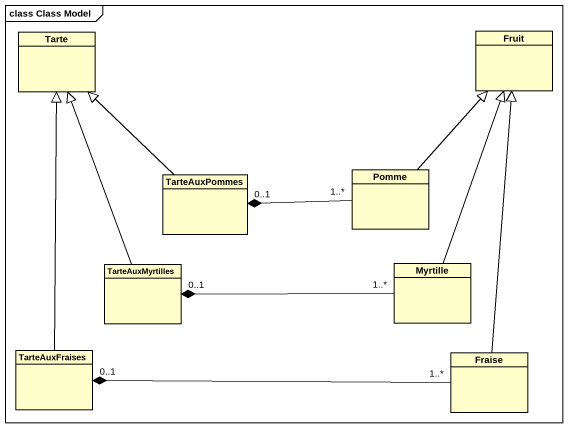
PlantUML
@startuml
mainframe class Class Model
hide circle
hide empty members
class Tarte
class Fruit
class Pomme
class TarteAuxPommes
class TarteAuxMyrtilles
class Myrtille
class TarteAuxFraises
class Fraise
Pomme -up-|> Fruit
TarteAuxPommes -up-|> Tarte
TarteAuxPommes "0..1" *-right- "1..*" Pomme
TarteAuxMyrtilles -up-|> Tarte
TarteAuxMyrtilles "0..1" *-right- "1..*" Myrtille
Myrtille -up-|> Fruit
TarteAuxFraises -up-|> Tarte
TarteAuxFraises "0..1" *-right- "1..*" Fraise
Fraise -up-|> Fruit
@enduml
